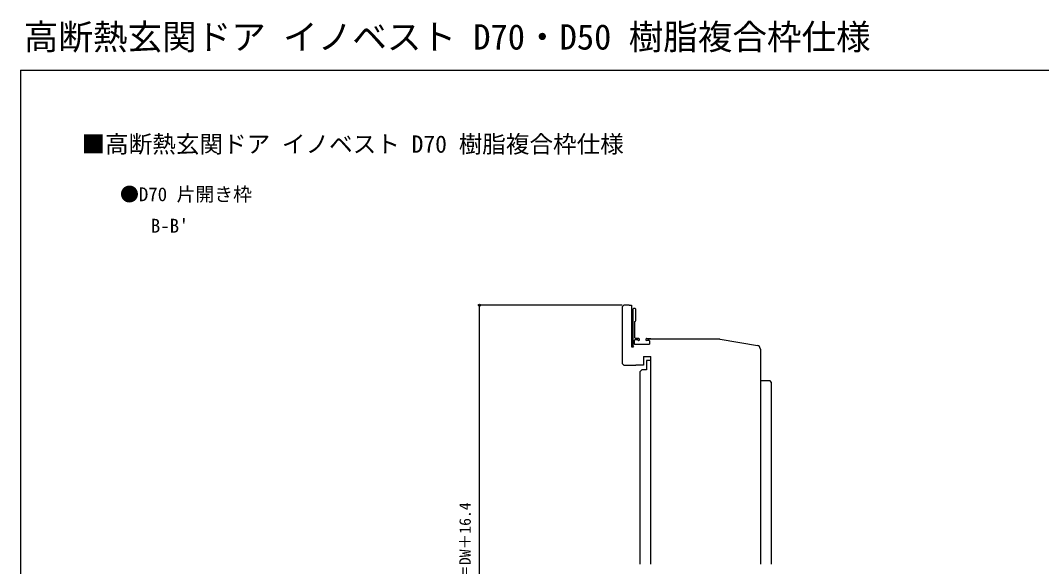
# Model space of a CAD drawing. Units: millimetres, scale not verified. Extents: x -525 to 525, y -783 to 779.
# Drawn here: x -525 to 125, y 432 to 779 of the extents above; entities that cross this region are included whole.
import ezdxf
from ezdxf.enums import TextEntityAlignment as Align

# ---------------------------------------------------------------- set-up
doc = ezdxf.new("R2010")
doc.units = ezdxf.units.MM
doc.header["$LTSCALE"] = 4
for name, color, linetype in [('0-1_USER1', 3, 'Continuous'), ('0-3_YKK_11E', 7, 'Continuous'), ('0-5_YKK_13', 4, 'Continuous'), ('0-7_YKK_D', 6, 'Continuous'), ('0-8_YKK_ZWAK', 7, 'Continuous')]:
    doc.layers.add(name, color=color, linetype=linetype)
doc.styles.add('ＭＳ ゴシック', font='')
doc.styles.get('ＭＳ ゴシック').set_extended_font_data('MS Gothic')

msp = doc.modelspace()

# ---------------------------------------------------------------- linework, layer by layer
at = {"layer": '0-3_YKK_11E'}
msp.add_line((-54.4, 570.121), (-54.4, 569.718), dxfattribs=at)
for points in [[(-123.9, 576.218), (-125.834, 576.218), (-126.117, 576.418), (-126.4, 576.618), (-126.6, 576.618), (-127.1, 576.118), (-127.1, 575.418), (-126.588, 575.206), (-126.464, 575.33), (-126.251, 575.418), (-125.2, 575.418), (-124.9, 575.118), (-124.9, 572.918), (-125.2, 572.618), (-134.1, 572.618), (-134.4, 572.918), (-134.4, 575.518), (-134.1, 575.818), (-132.349, 575.818), (-132.136, 575.73), (-131.612, 575.206), (-131.1, 575.418), (-131.1, 576.118), (-131.6, 576.618), (-133.8, 576.618), (-134.1, 576.918), (-134.1, 587.318), (-133.8, 587.618), (-133.7, 587.618), (-133.4, 587.918), (-133.4, 595.118), (-133.9, 595.618), (-134.9, 595.618), (-135.4, 595.118), (-135.4, 571.818), (-134.9, 571.318)], [(-125.834, 576.218), (-80.2, 576.218), (-79.9, 575.918), (-79.9, 576.018), (-56.075, 572.094)]]:
    msp.add_lwpolyline(points, dxfattribs=at)
msp.add_arc((-56.4, 570.121), 2, 360, 80.64702, dxfattribs=at)
at = {"layer": '0-5_YKK_13'}
for p, q in [((-142.2, 596.618), (-141.2, 597.618)), ((-142.2, 596.618), (-142.2, 560.618)), ((-137.7, 597.618), (-141.2, 597.618)), ((-137.7, 597.618), (-136.2, 597.618)), ((-136.2, 597.618), (-136.2, 571.318)), ((-136.2, 571.318), (-134.9, 571.318)), ((-53.9, 569.718), (-54.4, 569.718)), ((-53.9, 433.059), (-53.9, 569.718)), ((-141.2, 559.618), (-142.2, 560.618)), ((-141.2, 559.618), (-133.4, 559.618)), ((-128.7, 565.118), (-123.9, 565.118)), ((-123.9, 433.059), (-123.9, 565.118)), ((-130.698, 433.059), (-130.698, 555.616)), ((-48.097, 549.616), (-53.9, 549.616)), ((-47.097, 548.616), (-48.097, 549.616)), ((-47.097, 433.059), (-47.097, 548.616))]:
    msp.add_line(p, q, dxfattribs=at)
for points in [[(-128.7, 565.118), (-128.7, 559.618), (-133.4, 559.618)], [(-123.9, 562.616), (-126.698, 562.616), (-126.698, 556.616), (-129.698, 556.616), (-130.698, 555.616)]]:
    msp.add_lwpolyline(points, dxfattribs=at)
at = {"layer": '0-7_YKK_D'}
for p, q in [((-142.2, 597.618), (-234, 597.618)), ((-233, 295.1), (-233, 597.618))]:
    msp.add_line(p, q, dxfattribs=at)
msp.add_circle((-233, 597.618), 0.637, dxfattribs=at)
at = {"layer": '0-8_YKK_ZWAK'}
for q in [(-525, -782.9), (525, 747.1)]:
    msp.add_line((-525, 747.1), q, dxfattribs=at)

# ---------------------------------------------------------------- texts
at = {"layer": '0-1_USER1', "style": 'ＭＳ ゴシック'}
for s, height, p in [('高断熱玄関ドア イノベスト D70・D50 樹脂複合枠仕様', 16.13, (-522.875, 755.35)), ('■高断熱玄関ドア イノベスト D70 樹脂複合枠仕様', 11, (-486.153, 691.316)), ('●D70 片開き枠', 8.798, (-461.636, 661.168)), ("\u3000 B-B'", 8.798, (-460, 641.168))]:
    msp.add_text(s, height=height, dxfattribs=at).set_placement(p, align=Align.BOTTOM_LEFT)
at = {"layer": '0-7_YKK_D', "style": 'ＭＳ ゴシック'}
msp.add_text('ドア出幅＝DW＋16.4', height=7.331, rotation=90, dxfattribs=at).set_placement((-236.307, 382.467), align=Align.BOTTOM_LEFT)

doc.saveas('drawing.dxf')
